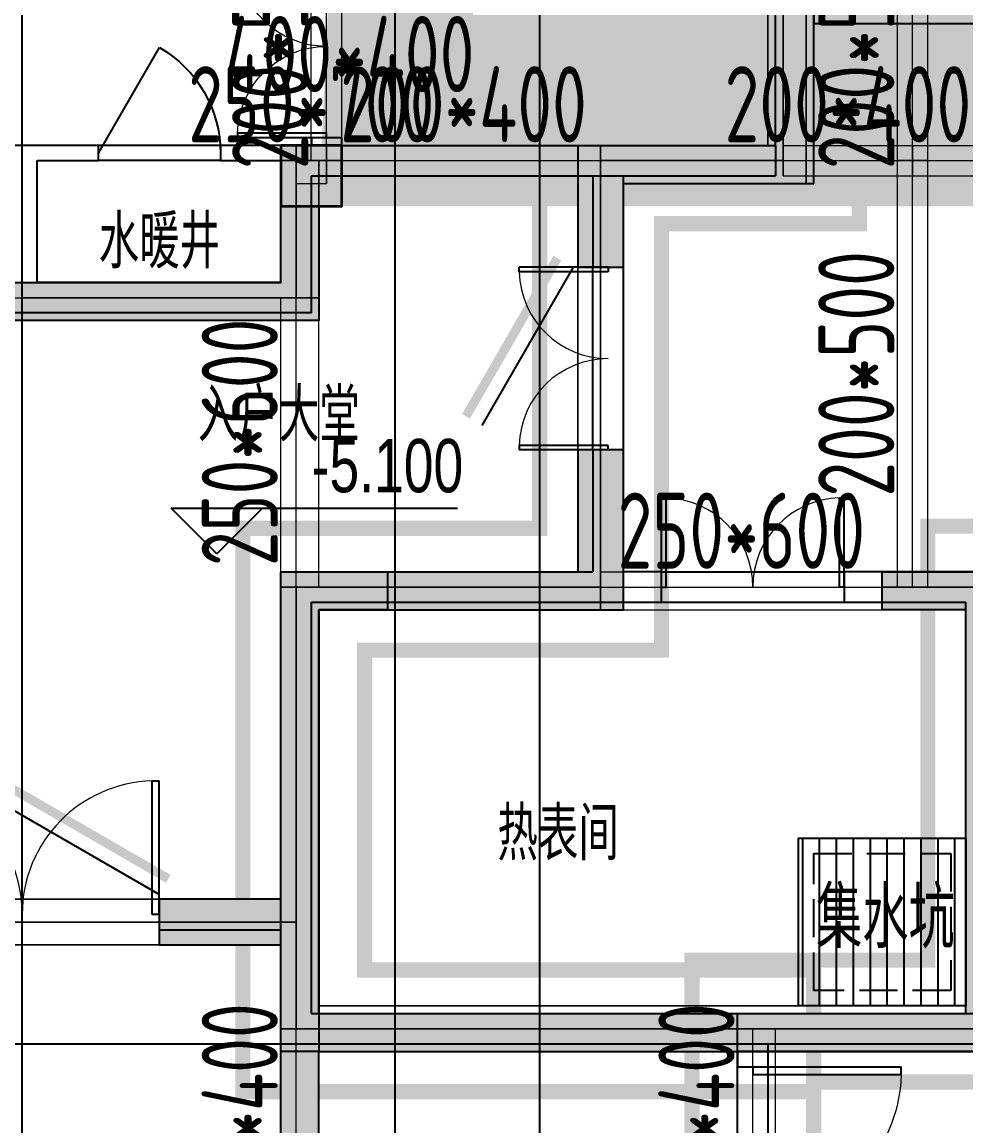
# Model space of a CAD drawing. Extents: x 369444 to 684549, y -549309 to 575337.
# Drawn here: x 495474 to 501675, y 454718 to 461967 of the extents above; entities that cross this region are included whole.
import ezdxf

# ---------------------------------------------------------------- set-up
doc = ezdxf.new("R2010")
doc.units = 0
doc.header["$LTSCALE"] = 1000
doc.header["$MEASUREMENT"] = 0
doc.linetypes.add('__DASH', pattern=[0.35, 0.25, -0.1])
doc.linetypes.add('DASH', pattern=[0.35, 0.25, -0.1])
for name, color, linetype, lineweight, true_color in [('-1-0-1', 7, 'Continuous', 0, 0xc0c0c0), ('-1-1-2', 7, 'Continuous', 0, 0xc0c0c0), ('-2-0-1', 1, 'Continuous', 0, 0xff0000), ('-2-1-2', 9, 'Continuous', 0, 0x808080), ('1-6-1', 7, 'Continuous', 0, 0x55ff55), ('1-6-2', 7, 'Continuous', 0, 0x55ff55), ('11-6-1', 2, 'Continuous', 0, 0xffff00), ('11-6-2', 2, 'Continuous', 0, 0xffff00), ('11-6-5', 2, 'Continuous', 0, 0xffff00), ('12-6-1', 4, 'Continuous', 0, 0x00ffff), ('12-6-2', 4, 'Continuous', 0, 0x00ffff), ('12-6-5', 4, 'Continuous', 0, 0x00ffff)]:
    doc.layers.add(name, color=color, linetype=linetype, lineweight=lineweight, true_color=true_color)
for name, color, linetype in [('A-WALL-HATCH', 8, 'Continuous'), ('COLUMN', 9, 'Continuous'), ('DIM_ELEV', 3, 'Continuous'), ('DOTE', 1, 'Continuous'), ('PUB_HATCH', 8, 'Continuous'), ('WALL', 9, 'Continuous'), ('WINDOW', 4, 'Continuous'), ('填充', 8, 'Continuous'), ('房间名称', 72, 'Continuous'), ('砼墙', 151, 'Continuous'), ('防火分区线', 7, 'Continuous'), ('集水坑图层', 125, 'Continuous')]:
    doc.layers.add(name, color=color, linetype=linetype)
doc.layers.add('柱', color=2, linetype='Continuous', lineweight=35)
doc.styles.add('_HNSJY', font='HNSJY-07.shx', dxfattribs={"width": 0.75, "bigfont": 'HNSJY-HZ.shx'})
doc.styles.add('HNSJY', font='hnsjy-07.shx', dxfattribs={"width": 0.8, "bigfont": 'hnsjy-hz.shx'})
doc.styles.add('yjkcad', font='yjkeng.shx', dxfattribs={"width": 0.7, "height": 250, "bigfont": 'yjkchn.shx'})

# ---------------------------------------------------------------- blocks, each defined once
blk = doc.blocks.new('$DorLib2D$00000002')
for p, q in [((-0.5, 0), (-0.5, 0.4875)), ((-0.475, 0.4875), (-0.5, 0.4875)), ((-0.475, 0), (-0.475, 0.4875)), ((0.475, 0), (0.475, 0.4875)), ((0.475, 0.4875), (0.5, 0.4875)), ((0.5, 0), (0.5, 0.4875)), ((-0.5, 0), (-0.475, 0)), ((0.5, 0), (0.475, 0))]:
    blk.add_line(p, q)
at = {"lineweight": 13}
for centre, start, end in [((-0.4875, 0), 0, 88.5307), ((0.4875, 0), 91.4693, 180)]:
    blk.add_arc(centre, 0.4875, start, end, dxfattribs=at)
blk = doc.blocks.new('$DORLIB2D$00000228')
at = {"color": 0, "lineweight": -2}
blk.add_line((0.5, 0), (0, 0.866), dxfattribs=at)
blk.add_arc((0.5, 0), 1, 120, 180, dxfattribs=at)
blk = doc.blocks.new('$DorLib2D$00000001')
for p, q in [((0.45, 0.975), (0.5, 0.975)), ((0.45, 0), (0.45, 0.975)), ((0.5, 0), (0.5, 0.975)), ((0.5, 0), (0.45, 0))]:
    blk.add_line(p, q)
at = {"lineweight": 13}
blk.add_arc((0.475, 0), 0.975, 91.46928, 180, dxfattribs=at)
blk = doc.blocks.new('$DorLib2D$00000193')
at = {"color": 0}
blk.add_line((-0.5, 0.1), (0.366, 0.6), dxfattribs=at)
at = {"color": 0, "const_width": 0.0333}
blk.add_lwpolyline([(-0.5333, 0.1577), (0.3327, 0.6577)], dxfattribs=at)
blk = doc.blocks.new('$DorLib2D$00000191')
at = {"layer": 'WINDOW', "color": 0}
blk.add_line((-0.5, 0.15), (0.366, 0.65), dxfattribs=at)
at = {"layer": 'WINDOW', "color": 0, "const_width": 0.05}
blk.add_lwpolyline([(-0.55, 0.2366), (0.316, 0.7366)], dxfattribs=at)

msp = doc.modelspace()

# ---------------------------------------------------------------- hatches: boundary and pattern name
at = {"layer": 'A-WALL-HATCH'}
msp.add_hatch(color=256, dxfattribs=at).paths.add_polyline_path([(497574.7, 460756.5), (497574.7, 461156.5), (497174.7, 461156.5), (497174.7, 460756.5)])
at = {"layer": 'PUB_HATCH'}
for points in [[(500424.6, 461157), (500674.6, 460907), (500674.6, 465757), (500424.6, 465757)], [(499124.6, 461157), (499424.6, 460907), (500674.6, 460907), (500424.6, 461157)], [(499124.6, 461157), (499124.6, 460357), (499424.6, 460357), (499424.6, 460907)], [(499424.6, 458107), (499424.6, 459157), (499124.6, 459157), (499124.6, 458357)], [(497174.6, 458357), (497424.6, 458107), (499424.6, 458107), (499124.6, 458357)], [(497257.9, 456057), (497424.6, 456057), (497424.6, 458107), (497174.6, 458357), (497174.6, 456207)], [(497174.6, 456207), (496375.1, 456207), (496375.1, 455907), (497174.6, 455907), (497257.9, 456057)], [(497341.3, 455323.6), (497424.6, 455457), (497424.6, 456057), (497257.9, 456057), (497174.6, 455907), (497174.6, 455307)], [(497341.3, 455323.6), (497424.6, 455207), (501924.6, 455207), (501924.6, 455457), (497424.6, 455457)], [(497174.6, 450607), (497424.6, 450857), (497424.6, 455207), (497341.3, 455323.6), (497174.6, 455307)]]:
    msp.add_hatch(color=256, dxfattribs=at).paths.add_polyline_path(points)
at = {"layer": 'WINDOW'}
h = msp.add_hatch(dxfattribs=at)
h.set_pattern_fill('ANSI31', color=8, scale=70, angle=45)
h.set_pattern_definition([(90, (182229.14, -153823.47), (-111.125, 2e-14), [])])
h.paths.add_polyline_path([(500574.5, 455507), (501674.5, 455507), (501674.5, 456607), (500574.5, 456607)])
at = {"layer": '填充'}
h = msp.add_hatch(color=8, dxfattribs=at)
h.dxf.hatch_style = 1
h.paths.add_polyline_path([(507274.5, 462457), (507274.5, 462957), (506774.5, 462957), (506774.5, 462457)], flags=17)
h.paths.add_polyline_path([(500674.5, 462457), (500674.5, 462957), (500174.5, 462957), (500174.5, 462457)], flags=17)
h.paths.add_polyline_path([(497874.5, 462457), (497874.5, 462957), (497374.5, 462957), (497374.5, 462457)], flags=17)
h.paths.add_polyline_path([(510074.5, 462457), (510074.5, 462957), (509524.5, 462957), (509524.5, 462457)], flags=17)
h.paths.add_polyline_path([(509524.5, 460757), (509774.5, 460757), (509774.5, 461157), (509374.5, 461157), (509374.5, 460757)], flags=17)
h.paths.add_polyline_path([(497424.5, 460757), (497574.5, 460757), (497574.5, 461157), (497174.5, 461157), (497174.5, 460757)], flags=17)
h.paths.add_polyline_path([(512274.5, 467357), (510074.5, 467357), (510074.5, 465157), (510624.5, 465157), (510624.5, 464957), (509824.5, 464957), (509824.5, 467607), (512474.5, 467607), (512474.5, 464957), (511724.5, 464957), (511724.5, 465157), (512274.5, 465157)])
h.paths.add_polyline_path([(501674.5, 458107), (501124.5, 458107), (501124.5, 458357), (501674.5, 458357), (502074.5, 458357), (502074.5, 458107), (501924.5, 458107), (501924.5, 455207), (500174.5, 455207), (500174.5, 455457), (501674.5, 455457)])
h.paths.add_polyline_path([(514974.5, 467357), (514324.5, 467357), (514324.5, 467607), (515224.5, 467607), (515224.5, 465807), (514974.5, 465807)])
h.paths.add_polyline_path([(492624.5, 467557), (491974.5, 467557), (491974.5, 466007), (491724.5, 466007), (491724.5, 467807), (492624.5, 467807)])
h.paths.add_polyline_path([(507624.5, 450607), (506774.5, 450607), (506074.5, 450607), (506074.5, 450857), (506524.5, 450857), (506524.5, 454057), (506774.5, 454057), (506774.5, 450857), (507624.5, 450857)])
h.paths.add_polyline_path([(500174.5, 450607), (499324.5, 450607), (499324.5, 450857), (500174.5, 450857), (500174.5, 454057), (500424.5, 454057), (500424.5, 450857), (500874.5, 450857), (500874.5, 450607)])
h.paths.add_polyline_path([(505824.5, 458107), (505274.5, 458107), (505274.5, 455457), (506774.5, 455457), (506774.5, 455207), (505024.5, 455207), (505024.5, 458107), (504874.5, 458107), (504874.5, 458357), (505274.5, 458357), (505824.5, 458357)])
h.paths.add_polyline_path([(521349.5, 458907), (520874.5, 458907), (520874.5, 457157), (520624.5, 457157), (520624.5, 458907), (520524.5, 458907), (520524.5, 459157), (520874.5, 459157), (521349.5, 459157)])
h.paths.add_polyline_path([(517574.5, 450607), (517274.5, 450607), (516874.5, 450607), (516874.5, 450857), (517024.5, 450857), (517024.5, 454457), (517274.5, 454457), (517274.5, 450857), (517574.5, 450857)])
h.paths.add_polyline_path([(514174.5, 450607), (513149.5, 450607), (512374.5, 450607), (512374.5, 450857), (513124.5, 450857), (513124.5, 454557), (513424.5, 454557), (513424.5, 450857), (514174.5, 450857)])
h.paths.add_polyline_path([(489924.5, 456557), (489924.5, 455757), (487824.5, 455757), (487824.5, 456007), (489674.5, 456007), (489674.5, 456557)])
h.paths.add_polyline_path([(497624.5, 465157), (496874.5, 465157), (496874.5, 467557), (494674.5, 467557), (494674.5, 465357), (495224.5, 465357), (495224.5, 465157), (494474.5, 465157), (494474.5, 467807), (497124.5, 467807), (497124.5, 465407), (497624.5, 465407)])
h.paths.add_polyline_path([(509524.5, 458107), (509074.5, 458107), (509074.5, 458357), (509774.5, 458357), (509774.5, 455207), (509524.5, 455207)])
h.paths.add_polyline_path([(497874.5, 458107), (497424.5, 458107), (497424.5, 455207), (497174.5, 455207), (497174.5, 458357), (497874.5, 458357)])
h.paths.add_polyline_path([(489674.5, 450607), (489374.5, 450607), (489374.5, 450857), (489674.5, 450857), (489674.5, 454457), (489924.5, 454457), (489924.5, 450857), (490074.5, 450857), (490074.5, 450607)])
h.paths.add_polyline_path([(486074.5, 458907), (485589.5, 458907), (485589.5, 459157), (486074.5, 459157), (486424.5, 459157), (486424.5, 458907), (486324.5, 458907), (486324.5, 457157), (486074.5, 457157)])
h.paths.add_polyline_path([(523874.5, 449607), (523324.5, 449607), (523324.5, 449857), (523574.5, 449857), (523574.5, 454307), (523874.5, 454307)])
h.paths.add_polyline_path([(483624.5, 449607), (483074.5, 449607), (483074.5, 454307), (483374.5, 454307), (483374.5, 449857), (483624.5, 449857)])
h.paths.add_polyline_path([(515374.5, 458907), (514974.5, 458907), (514974.5, 462457), (514574.5, 462457), (514574.5, 462657), (515224.5, 462657), (515224.5, 459157), (515374.5, 459157)])
h.paths.add_polyline_path([(491974.5, 458907), (491574.5, 458907), (491574.5, 459157), (491724.5, 459157), (491724.5, 462657), (492424.5, 462657), (492424.5, 462457), (491974.5, 462457)])
h.paths.add_polyline_path([(520074.5, 450607), (519374.5, 450607), (519374.5, 450857), (520074.5, 450857), (520074.5, 453757), (520324.5, 453757), (520324.5, 450857), (520324.5, 449857), (520924.5, 449857), (520924.5, 449607), (520074.5, 449607)])
h.paths.add_polyline_path([(493824.5, 460257), (493824.5, 456757), (493524.5, 456757), (493524.5, 460257)])
h.paths.add_polyline_path([(487574.5, 450607), (486874.5, 450607), (486874.5, 449607), (486024.5, 449607), (486024.5, 449857), (486624.5, 449857), (486624.5, 450857), (486624.5, 453757), (486874.5, 453757), (486874.5, 450857), (487574.5, 450857)])
h.paths.add_polyline_path([(513424.5, 460257), (513424.5, 456757), (513124.5, 456757), (513124.5, 460257)])
h.paths.add_polyline_path([(509774.5, 450607), (509424.5, 450607), (509424.5, 450857), (509524.5, 450857), (509524.5, 454057), (509774.5, 454057), (509774.5, 450857), (509974.5, 450857), (509974.5, 450607)])
h.paths.add_polyline_path([(497524.5, 450607), (497174.5, 450607), (496974.5, 450607), (496974.5, 450857), (497174.5, 450857), (497174.5, 454057), (497424.5, 454057), (497424.5, 450857), (497524.5, 450857)])
h.paths.add_polyline_path([(523874.5, 455757), (523174.5, 455757), (523174.5, 456007), (523574.5, 456007), (523574.5, 458907), (523199.5, 458907), (523199.5, 459157), (523874.5, 459157)])
h.paths.add_polyline_path([(483774.5, 455757), (483074.5, 455757), (483074.5, 459157), (483759.5, 459157), (483759.5, 458907), (483374.5, 458907), (483374.5, 456007), (483774.5, 456007)])
h.paths.add_polyline_path([(517024.5, 458907), (516974.5, 458907), (516974.5, 459157), (517274.5, 459157), (517674.5, 459157), (517674.5, 458907), (517274.5, 458907), (517274.5, 458057), (517024.5, 458057)])
h.paths.add_polyline_path([(489974.5, 458907), (489924.5, 458907), (489924.5, 458057), (489674.5, 458057), (489674.5, 458907), (489274.5, 458907), (489274.5, 459157), (489674.5, 459157), (489974.5, 459157)])
h.paths.add_polyline_path([(519124.5, 455757), (517024.5, 455757), (517024.5, 456557), (517274.5, 456557), (517274.5, 456007), (519124.5, 456007)])
edge = h.paths.add_edge_path()
edge.add_line((497374.5, 465157), (497374.5, 465057))
edge.add_line((497374.5, 465057), (497624.5, 465057))
edge.add_line((497624.5, 465057), (497624.5, 465157))
edge.add_line((497424.5, 460757), (497424.5, 460007))
edge.add_line((497424.5, 460007), (495374.5, 460007))
edge.add_line((495374.5, 460007), (495374.5, 460257))
edge.add_line((495374.5, 460257), (497174.5, 460257))
edge.add_line((497174.5, 460257), (497174.5, 460757))
edge.add_line((509774.5, 460757), (509774.5, 460257))
edge.add_line((509774.5, 460257), (511574.5, 460257))
edge.add_line((511574.5, 460257), (511574.5, 460007))
edge.add_line((511574.5, 460007), (509524.5, 460007))
edge.add_line((509524.5, 460007), (509524.5, 460757))
h = msp.add_hatch(color=256, dxfattribs=at)
h.dxf.hatch_style = 1
h.paths.add_polyline_path([(497424.5, 460757), (497174.5, 460757), (497174.5, 460257), (495374.5, 460257), (495374.5, 460007), (497424.5, 460007)])

# ---------------------------------------------------------------- linework, layer by layer
at = {"layer": '-1-0-1', "color": 0}
for p in [(497274.3, 461056.9, -3600), (497474.3, 461056.9, -3600), (499274.3, 461056.9, -3600), (500474.3, 461056.9, -3600), (501324.3, 461056.9, -3600), (495474.3, 460156.9, -3600), (497274.3, 460156.9, -3600), (499274.3, 459157.2, -3600), (497274.3, 458256.9, -3600), (497874.3, 458256.9, -3600), (499274.3, 458256.9, -3600), (501124.3, 458256.9, -3600), (501324.3, 458256.9, -3600), (497274.3, 456057.2, -3600), (497274.3, 455356.9, -3600), (500274.3, 455356.9, -3600)]:
    msp.add_point(p, dxfattribs=at)
at = {"layer": '-1-1-2', "color": 0}
for p, q in [((497274.3, 461056.9, -3600), (497274.3, 461056.9)), ((497474.3, 461056.9, -3600), (497474.3, 461056.9)), ((499274.3, 461056.9, -3600), (499274.3, 461056.9)), ((500474.3, 461056.9, -3600), (500474.3, 461056.9)), ((501324.3, 461056.9, -3600), (501324.3, 461056.9)), ((495474.3, 460156.9, -3600), (495474.3, 460156.9)), ((497274.3, 460156.9, -3600), (497274.3, 460156.9)), ((499274.3, 459157.2, -3600), (499274.3, 459157.2)), ((497274.3, 458256.9, -3600), (497274.3, 458256.9)), ((497874.3, 458256.9, -3600), (497874.3, 458256.9)), ((499274.3, 458256.9, -3600), (499274.3, 458256.9)), ((501124.3, 458256.9, -3600), (501124.3, 458256.9)), ((501324.3, 458256.9, -3600), (501324.3, 458256.9)), ((497274.3, 456057.2, -3600), (497274.3, 456057.2)), ((497274.3, 455356.9, -3600), (497274.3, 455356.9)), ((500274.3, 455356.9, -3600), (500274.3, 455356.9))]:
    msp.add_line(p, q, dxfattribs=at)
at = {"layer": '-2-0-1', "color": 0}
for p, q in [((497474.3, 461056.9, -3600), (497474.3, 462556.9, -3600)), ((500474.3, 461056.9, -3600), (500474.3, 462556.9, -3600)), ((501324.3, 461056.9, -3600), (501324.3, 462556.9, -3600)), ((497274.3, 461056.9, -3600), (497474.3, 461056.9, -3600)), ((497274.3, 460156.9, -3600), (497274.3, 461056.9, -3600)), ((497474.3, 461056.9, -3600), (499274.3, 461056.9, -3600)), ((499274.3, 459157.2, -3600), (499274.3, 461056.9, -3600)), ((499274.3, 461056.9, -3600), (500474.3, 461056.9, -3600)), ((500474.3, 461056.9, -3600), (501324.3, 461056.9, -3600)), ((501324.3, 458256.9, -3600), (501324.3, 461056.9, -3600)), ((501324.3, 461056.9, -3600), (505324.3, 461056.9, -3600)), ((493674.3, 460156.9, -3600), (495474.3, 460156.9, -3600)), ((495474.3, 460156.9, -3600), (497274.3, 460156.9, -3600)), ((497274.3, 458256.9, -3600), (497274.3, 460156.9, -3600)), ((499274.3, 458256.9, -3600), (499274.3, 459157.2, -3600)), ((497274.3, 456057.2, -3600), (497274.3, 458256.9, -3600)), ((497274.3, 458256.9, -3600), (497874.3, 458256.9, -3600)), ((497874.3, 458256.9, -3600), (499274.3, 458256.9, -3600)), ((499274.3, 458256.9, -3600), (501124.3, 458256.9, -3600)), ((501124.3, 458256.9, -3600), (501324.3, 458256.9, -3600)), ((501324.3, 458256.9, -3600), (501774.3, 458256.9, -3600)), ((493674.3, 456057.2, -3600), (497274.3, 456057.2, -3600)), ((497274.3, 455356.9, -3600), (497274.3, 456057.2, -3600)), ((497274.3, 455356.9, -3600), (500274.3, 455356.9, -3600)), ((497274.3, 454056.9, -3600), (497274.3, 455356.9, -3600)), ((500274.3, 455356.9, -3600), (501774.3, 455356.9, -3600)), ((500274.3, 454056.9, -3600), (500274.3, 455356.9, -3600))]:
    msp.add_line(p, q, dxfattribs=at)
at = {"layer": '-2-1-2', "color": 0}
for p, q in [((497474.3, 461056.9), (497474.3, 462556.9)), ((500474.3, 461056.9), (500474.3, 462556.9)), ((501324.3, 461056.9), (501324.3, 462556.9)), ((497274.3, 461056.9), (497474.3, 461056.9)), ((497274.3, 460156.9), (497274.3, 461056.9)), ((497474.3, 461056.9), (499274.3, 461056.9)), ((499274.3, 459157.2), (499274.3, 461056.9)), ((499274.3, 461056.9), (500474.3, 461056.9)), ((500474.3, 461056.9), (501324.3, 461056.9)), ((501324.3, 458256.9), (501324.3, 461056.9)), ((501324.3, 461056.9), (505324.3, 461056.9)), ((493674.3, 460156.9), (495474.3, 460156.9)), ((495474.3, 460156.9), (497274.3, 460156.9)), ((497274.3, 458256.9), (497274.3, 460156.9)), ((499274.3, 458256.9), (499274.3, 459157.2)), ((497274.3, 456057.2), (497274.3, 458256.9)), ((497274.3, 458256.9), (497874.3, 458256.9)), ((497874.3, 458256.9), (499274.3, 458256.9)), ((499274.3, 458256.9), (501124.3, 458256.9)), ((501124.3, 458256.9), (501324.3, 458256.9)), ((501324.3, 458256.9), (501774.3, 458256.9)), ((493674.3, 456057.2), (497274.3, 456057.2)), ((497274.3, 455356.9), (497274.3, 456057.2)), ((497274.3, 455356.9), (500274.3, 455356.9)), ((497274.3, 454056.9), (497274.3, 455356.9)), ((500274.3, 455356.9), (501774.3, 455356.9)), ((500274.3, 454056.9), (500274.3, 455356.9))]:
    msp.add_line(p, q, dxfattribs=at)
at = {"layer": '1-6-1', "color": 0}
for p, q in [((500374.3, 462556.9, -3600), (500374.3, 461156.9, -3600)), ((500374.3, 461156.9), (500374.3, 462556.9)), ((500624.3, 462556.9), (500624.3, 460906.9)), ((500624.3, 460906.9, -3600), (500624.3, 462556.9, -3600)), ((499124.3, 461156.9, -3600), (499124.3, 461156.9)), ((500374.3, 461156.9, -3600), (499124.3, 461156.9, -3600)), ((499124.3, 461156.9), (500374.3, 461156.9)), ((499124.3, 461156.9, -3600), (499124.3, 459157.2, -3600)), ((499124.3, 461156.9), (499124.3, 461156.9, -3600)), ((499124.3, 459157.2), (499124.3, 461156.9)), ((500374.3, 461156.9, -3600), (500374.3, 461156.9)), ((500374.3, 461156.9), (500374.3, 461156.9, -3600)), ((497174.3, 461056.9, -3600), (497174.3, 460256.9, -3600)), ((497174.3, 461056.9), (497174.3, 461056.9, -3600)), ((497174.3, 460256.9), (497174.3, 461056.9)), ((497174.3, 461056.9, -3600), (497174.3, 461056.9)), ((497424.3, 461056.9, -3600), (497174.3, 461056.9, -3600)), ((497174.3, 461056.9), (497424.3, 461056.9)), ((497424.3, 461056.9), (497424.3, 460006.9)), ((497424.3, 461056.9, -3600), (497424.3, 461056.9)), ((497424.3, 460006.9, -3600), (497424.3, 461056.9, -3600)), ((497424.3, 461056.9), (497424.3, 461056.9, -3600)), ((499424.3, 460906.9), (499424.3, 460906.9, -3600)), ((500624.3, 460906.9), (499424.3, 460906.9)), ((499424.3, 460906.9, -3600), (500624.3, 460906.9, -3600)), ((499424.3, 460906.9), (499424.3, 459157.2)), ((499424.3, 460906.9, -3600), (499424.3, 460906.9)), ((499424.3, 459157.2, -3600), (499424.3, 460906.9, -3600)), ((500624.3, 460906.9), (500624.3, 460906.9, -3600)), ((500624.3, 460906.9, -3600), (500624.3, 460906.9)), ((495474.3, 460256.9, -3600), (495474.3, 460256.9)), ((497174.3, 460256.9, -3600), (495474.3, 460256.9, -3600)), ((495474.3, 460256.9), (497174.3, 460256.9)), ((495474.3, 460256.9, -3600), (495474.3, 460006.9, -3600)), ((495474.3, 460256.9), (495474.3, 460256.9, -3600)), ((495474.3, 460006.9), (495474.3, 460256.9)), ((497174.3, 460256.9), (497174.3, 460256.9, -3600)), ((497174.3, 460256.9, -3600), (497174.3, 460256.9)), ((495474.3, 460006.9), (495474.3, 460006.9, -3600)), ((497424.3, 460006.9), (495474.3, 460006.9)), ((495474.3, 460006.9, -3600), (497424.3, 460006.9, -3600)), ((495474.3, 460006.9, -3600), (495474.3, 460006.9)), ((497424.3, 460006.9, -3600), (497424.3, 460006.9)), ((497424.3, 460006.9), (497424.3, 460006.9, -3600)), ((499124.3, 459157.2, -3600), (499124.3, 458356.9, -3600)), ((499124.3, 459157.2), (499124.3, 459157.2, -3600)), ((499124.3, 458356.9), (499124.3, 459157.2)), ((499124.3, 459157.2, -3600), (499124.3, 459157.2)), ((499424.3, 459157.2), (499424.3, 458106.9)), ((499424.3, 459157.2, -3600), (499424.3, 459157.2)), ((499424.3, 458106.9, -3600), (499424.3, 459157.2, -3600)), ((499424.3, 459157.2), (499424.3, 459157.2, -3600)), ((497174.3, 458356.9, -3600), (497174.3, 456207.2, -3600)), ((497174.3, 458356.9), (497174.3, 458356.9, -3600)), ((497174.3, 456207.2), (497174.3, 458356.9)), ((497174.3, 458356.9, -3600), (497174.3, 458356.9)), ((497874.3, 458356.9, -3600), (497174.3, 458356.9, -3600)), ((497174.3, 458356.9), (497874.3, 458356.9)), ((497874.3, 458356.9, -3600), (497874.3, 458356.9)), ((499124.3, 458356.9, -3600), (497874.3, 458356.9, -3600)), ((497874.3, 458356.9), (499124.3, 458356.9)), ((497874.3, 458356.9), (497874.3, 458356.9, -3600)), ((499124.3, 458356.9), (499124.3, 458356.9, -3600)), ((499124.3, 458356.9, -3600), (499124.3, 458356.9)), ((501124.3, 458356.9, -3600), (501124.3, 458356.9)), ((501324.3, 458356.9, -3600), (501124.3, 458356.9, -3600)), ((501124.3, 458356.9), (501324.3, 458356.9)), ((501124.3, 458356.9, -3600), (501124.3, 458106.9, -3600)), ((501124.3, 458356.9), (501124.3, 458356.9, -3600)), ((501124.3, 458106.9), (501124.3, 458356.9)), ((501324.3, 458356.9, -3600), (501324.3, 458356.9)), ((501774.3, 458356.9, -3600), (501324.3, 458356.9, -3600)), ((501324.3, 458356.9), (501774.3, 458356.9)), ((501324.3, 458356.9), (501324.3, 458356.9, -3600)), ((497424.3, 458106.9), (497424.3, 456057.2)), ((497424.3, 458106.9, -3600), (497424.3, 458106.9)), ((497424.3, 456057.2, -3600), (497424.3, 458106.9, -3600)), ((497424.3, 458106.9), (497424.3, 458106.9, -3600)), ((497874.3, 458106.9), (497424.3, 458106.9)), ((497424.3, 458106.9, -3600), (497874.3, 458106.9, -3600)), ((497874.3, 458106.9), (497874.3, 458106.9, -3600)), ((499424.3, 458106.9), (497874.3, 458106.9)), ((497874.3, 458106.9, -3600), (499424.3, 458106.9, -3600)), ((497874.3, 458106.9, -3600), (497874.3, 458106.9)), ((499424.3, 458106.9, -3600), (499424.3, 458106.9)), ((499424.3, 458106.9), (499424.3, 458106.9, -3600)), ((501124.3, 458106.9), (501124.3, 458106.9, -3600)), ((501324.3, 458106.9), (501124.3, 458106.9)), ((501124.3, 458106.9, -3600), (501324.3, 458106.9, -3600)), ((501124.3, 458106.9, -3600), (501124.3, 458106.9)), ((501324.3, 458106.9), (501324.3, 458106.9, -3600)), ((501674.3, 458106.9), (501324.3, 458106.9)), ((501324.3, 458106.9, -3600), (501674.3, 458106.9, -3600)), ((501324.3, 458106.9, -3600), (501324.3, 458106.9)), ((501674.3, 458106.9, -3600), (501674.3, 458106.9)), ((501674.3, 458106.9, -3600), (501674.3, 457306.9, -3600)), ((501674.3, 458106.9), (501674.3, 458106.9, -3600)), ((501674.3, 457306.9), (501674.3, 458106.9)), ((501674.3, 457306.9, -3600), (501674.3, 455782.3, -3600)), ((501674.3, 457306.9), (501674.3, 457306.9, -3600)), ((501674.3, 455782.3), (501674.3, 457306.9)), ((501674.3, 457306.9, -3600), (501674.3, 457306.9)), ((497174.3, 456207.2, -3600), (493524.3, 456207.2, -3600)), ((493524.3, 456207.2), (497174.3, 456207.2)), ((497174.3, 456207.2), (497174.3, 456207.2, -3600)), ((497174.3, 456207.2, -3600), (497174.3, 456207.2)), ((497424.3, 456057.2), (497424.3, 456057.2, -3600)), ((497424.3, 456057.2), (497424.3, 455506.9)), ((497424.3, 456057.2, -3600), (497424.3, 456057.2)), ((497424.3, 455506.9, -3600), (497424.3, 456057.2, -3600)), ((497174.3, 455907.2), (493824.3, 455907.2)), ((493824.3, 455907.2, -3600), (497174.3, 455907.2, -3600)), ((497174.3, 455907.2, -3600), (497174.3, 455907.2)), ((497174.3, 455907.2, -3600), (497174.3, 455256.9, -3600)), ((497174.3, 455907.2), (497174.3, 455907.2, -3600)), ((497174.3, 455256.9), (497174.3, 455907.2)), ((501674.3, 455782.3, -3600), (501674.3, 455782.3)), ((501674.3, 455782.3, -3600), (501674.3, 455506.9, -3600)), ((501674.3, 455782.3), (501674.3, 455782.3, -3600)), ((501674.3, 455506.9), (501674.3, 455782.3)), ((497424.3, 455506.9, -3600), (497424.3, 455506.9)), ((500274.3, 455506.9, -3600), (497424.3, 455506.9, -3600)), ((497424.3, 455506.9), (500274.3, 455506.9)), ((497424.3, 455506.9), (497424.3, 455506.9, -3600)), ((500274.3, 455506.9), (500274.3, 455506.9, -3600)), ((500274.3, 455506.9, -3600), (500274.3, 455506.9)), ((501674.3, 455506.9, -3600), (500274.3, 455506.9, -3600)), ((500274.3, 455506.9), (501674.3, 455506.9)), ((501674.3, 455506.9), (501674.3, 455506.9, -3600)), ((501674.3, 455506.9, -3600), (501674.3, 455506.9)), ((497174.3, 455256.9), (497174.3, 455256.9, -3600)), ((500274.3, 455256.9), (497174.3, 455256.9)), ((497174.3, 455256.9, -3600), (500274.3, 455256.9, -3600)), ((497174.3, 455256.9, -3600), (497174.3, 455256.9)), ((500274.3, 455256.9, -3600), (500274.3, 455256.9)), ((500274.3, 455256.9), (500274.3, 455256.9, -3600)), ((501924.3, 455256.9), (500274.3, 455256.9)), ((500274.3, 455256.9, -3600), (501924.3, 455256.9, -3600))]:
    msp.add_line(p, q, dxfattribs=at)
at = {"layer": '1-6-2', "color": 0}
for p, q in [((500474.3, 462556.9), (500474.3, 461056.9)), ((500474.3, 461056.9, -3600), (500474.3, 462556.9, -3600)), ((497274.3, 461056.9), (497274.3, 460156.9)), ((497274.3, 461056.9, -3600), (497274.3, 461056.9)), ((497274.3, 460156.9, -3600), (497274.3, 461056.9, -3600)), ((499274.3, 461056.9), (499274.3, 461056.9, -3600)), ((500474.3, 461056.9), (499274.3, 461056.9)), ((499274.3, 461056.9, -3600), (500474.3, 461056.9, -3600)), ((499274.3, 461056.9), (499274.3, 459157.2)), ((499274.3, 461056.9, -3600), (499274.3, 461056.9)), ((499274.3, 459157.2, -3600), (499274.3, 461056.9, -3600)), ((500474.3, 461056.9), (500474.3, 461056.9, -3600)), ((500474.3, 461056.9, -3600), (500474.3, 461056.9)), ((495474.3, 460156.9), (495474.3, 460156.9, -3600)), ((497274.3, 460156.9), (495474.3, 460156.9)), ((495474.3, 460156.9, -3600), (497274.3, 460156.9, -3600)), ((497274.3, 460156.9, -3600), (497274.3, 460156.9)), ((497274.3, 460156.9), (497274.3, 460156.9, -3600)), ((499274.3, 459157.2), (499274.3, 458256.9)), ((499274.3, 459157.2, -3600), (499274.3, 459157.2)), ((499274.3, 458256.9, -3600), (499274.3, 459157.2, -3600)), ((499274.3, 459157.2), (499274.3, 459157.2, -3600)), ((497274.3, 458256.9), (497274.3, 456057.2)), ((497274.3, 458256.9, -3600), (497274.3, 458256.9)), ((497274.3, 456057.2, -3600), (497274.3, 458256.9, -3600)), ((497274.3, 458256.9), (497274.3, 458256.9, -3600)), ((497874.3, 458256.9), (497274.3, 458256.9)), ((497274.3, 458256.9, -3600), (497874.3, 458256.9, -3600)), ((497874.3, 458256.9), (497874.3, 458256.9, -3600)), ((499274.3, 458256.9), (497874.3, 458256.9)), ((497874.3, 458256.9, -3600), (499274.3, 458256.9, -3600)), ((497874.3, 458256.9, -3600), (497874.3, 458256.9)), ((499274.3, 458256.9, -3600), (499274.3, 458256.9)), ((499274.3, 458256.9), (499274.3, 458256.9, -3600)), ((501124.3, 458256.9), (501124.3, 458256.9, -3600)), ((501324.3, 458256.9), (501124.3, 458256.9)), ((501124.3, 458256.9, -3600), (501324.3, 458256.9, -3600)), ((501324.3, 458256.9), (501324.3, 458256.9, -3600)), ((501774.3, 458256.9), (501324.3, 458256.9)), ((501324.3, 458256.9, -3600), (501774.3, 458256.9, -3600)), ((501324.3, 458256.9, -3600), (501324.3, 458256.9)), ((497274.3, 456057.2), (493674.3, 456057.2)), ((493674.3, 456057.2, -3600), (497274.3, 456057.2, -3600)), ((497274.3, 456057.2, -3600), (497274.3, 456057.2)), ((497274.3, 456057.2), (497274.3, 456057.2, -3600)), ((497274.3, 456057.2), (497274.3, 455356.9)), ((497274.3, 456057.2, -3600), (497274.3, 456057.2)), ((497274.3, 455356.9, -3600), (497274.3, 456057.2, -3600)), ((497274.3, 455356.9), (497274.3, 455356.9, -3600)), ((500274.3, 455356.9), (497274.3, 455356.9)), ((497274.3, 455356.9, -3600), (500274.3, 455356.9, -3600)), ((497274.3, 455356.9), (497274.3, 455356.9, -3600)), ((500274.3, 455356.9, -3600), (500274.3, 455356.9)), ((500274.3, 455356.9), (500274.3, 455356.9, -3600)), ((501774.3, 455356.9), (500274.3, 455356.9)), ((500274.3, 455356.9, -3600), (501774.3, 455356.9, -3600))]:
    msp.add_line(p, q, dxfattribs=at)
at = {"layer": '11-6-1', "color": 0}
for p, q in [((497174.3, 461156.9), (497174.3, 460756.9)), ((497574.3, 461156.9), (497174.3, 461156.9)), ((497174.3, 461156.9, -3600), (497174.3, 460756.9, -3600)), ((497574.3, 461156.9, -3600), (497174.3, 461156.9, -3600)), ((497174.3, 461156.9, -3600), (497174.3, 461156.9)), ((497574.3, 460756.9), (497574.3, 461156.9)), ((497574.3, 460756.9, -3600), (497574.3, 461156.9, -3600)), ((497574.3, 461156.9, -3600), (497574.3, 461156.9)), ((497174.3, 460756.9), (497574.3, 460756.9)), ((497174.3, 460756.9, -3600), (497574.3, 460756.9, -3600)), ((497174.3, 460756.9, -3600), (497174.3, 460756.9)), ((497574.3, 460756.9, -3600), (497574.3, 460756.9))]:
    msp.add_line(p, q, dxfattribs=at)
at = {"layer": '11-6-2', "color": 0}
msp.add_line((497474.3, 461056.9, -3600), (497474.3, 461056.9), dxfattribs=at)
at = {"layer": '12-6-1', "color": 0}
for p, q in [((497374.3, 461056.9), (497374.3, 462556.9)), ((497374.3, 461056.9, -500), (497374.3, 462556.9, -500)), ((497574.3, 461056.9), (497574.3, 462556.9)), ((497574.3, 461056.9, -500), (497574.3, 462556.9, -500)), ((501224.3, 461056.9), (501224.3, 462556.9)), ((501224.3, 461056.9, -500), (501224.3, 462556.9, -500)), ((501424.3, 461056.9), (501424.3, 462556.9)), ((501424.3, 461056.9, -500), (501424.3, 462556.9, -500)), ((497274.3, 461156.9), (497274.3, 460906.9)), ((497274.3, 461156.9, -700), (497274.3, 461156.9)), ((497274.3, 460906.9, -700), (497274.3, 461156.9, -700)), ((497274.3, 461156.9), (497474.3, 461156.9)), ((497274.3, 461156.9, -700), (497474.3, 461156.9, -700)), ((497474.3, 461156.9), (497474.3, 460956.9)), ((497474.3, 461156.9, -400), (497474.3, 461156.9)), ((497474.3, 460956.9, -400), (497474.3, 461156.9, -400)), ((497474.3, 461156.9), (499274.3, 461156.9)), ((497474.3, 461156.9, -400), (499274.3, 461156.9, -400)), ((497474.3, 461156.9), (497474.3, 460906.9)), ((497474.3, 461156.9, -700), (497474.3, 461156.9)), ((497474.3, 460906.9, -700), (497474.3, 461156.9, -700)), ((499274.3, 461156.9), (499274.3, 460956.9)), ((499274.3, 461156.9, -400), (499274.3, 461156.9)), ((499274.3, 460956.9, -400), (499274.3, 461156.9, -400)), ((500474.3, 461156.9, -5100), (500474.3, 460956.9, -5100)), ((500474.3, 461156.9, -5500), (500474.3, 461156.9, -5100)), ((500474.3, 460956.9, -5500), (500474.3, 461156.9, -5500)), ((500474.3, 461156.9, -5100), (501324.3, 461156.9, -5100)), ((500474.3, 461156.9, -5500), (501324.3, 461156.9, -5500)), ((501324.3, 461156.9, -5100), (501324.3, 460956.9, -5100)), ((501324.3, 461156.9, -5500), (501324.3, 461156.9, -5100)), ((501324.3, 460956.9, -5500), (501324.3, 461156.9, -5500)), ((501324.3, 461156.9), (501324.3, 460956.9)), ((501324.3, 461156.9, -400), (501324.3, 461156.9)), ((501324.3, 460956.9, -400), (501324.3, 461156.9, -400)), ((501324.3, 461156.9), (505324.3, 461156.9)), ((501324.3, 461156.9, -400), (505324.3, 461156.9, -400)), ((497374.3, 461056.9), (497574.3, 461056.9)), ((497374.3, 461056.9, -500), (497374.3, 461056.9)), ((497574.3, 461056.9, -500), (497374.3, 461056.9, -500)), ((497574.3, 461056.9), (497574.3, 461056.9, -500)), ((501224.3, 461056.9), (501424.3, 461056.9)), ((501224.3, 461056.9, -500), (501224.3, 461056.9)), ((501424.3, 461056.9, -500), (501224.3, 461056.9, -500)), ((501224.3, 461056.9), (501424.3, 461056.9)), ((501224.3, 461056.9, -500), (501224.3, 461056.9)), ((501424.3, 461056.9, -500), (501224.3, 461056.9, -500)), ((501224.3, 458256.9), (501224.3, 461056.9)), ((501224.3, 458256.9, -500), (501224.3, 461056.9, -500)), ((501424.3, 461056.9), (501424.3, 461056.9, -500)), ((501424.3, 461056.9), (501424.3, 461056.9, -500)), ((501424.3, 458256.9), (501424.3, 461056.9)), ((501424.3, 458256.9, -500), (501424.3, 461056.9, -500)), ((497474.3, 460956.9), (497474.3, 460956.9, -400)), ((497474.3, 460956.9), (499274.3, 460956.9)), ((497474.3, 460956.9, -400), (499274.3, 460956.9, -400)), ((499274.3, 460956.9), (499274.3, 460956.9, -400)), ((500474.3, 460956.9, -5100), (500474.3, 460956.9, -5500)), ((500474.3, 460956.9, -5100), (501324.3, 460956.9, -5100)), ((500474.3, 460956.9, -5500), (501324.3, 460956.9, -5500)), ((501324.3, 460956.9, -5100), (501324.3, 460956.9, -5500)), ((501324.3, 460956.9), (501324.3, 460956.9, -400)), ((501324.3, 460956.9), (505324.3, 460956.9)), ((501324.3, 460956.9, -400), (505324.3, 460956.9, -400)), ((497274.3, 460906.9), (497274.3, 460906.9, -700)), ((497274.3, 460906.9), (497474.3, 460906.9)), ((497274.3, 460906.9, -700), (497474.3, 460906.9, -700)), ((497474.3, 460906.9), (497474.3, 460906.9, -700)), ((493674.3, 460256.9), (495474.3, 460256.9)), ((493674.3, 460256.9, -400), (495474.3, 460256.9, -400)), ((495474.3, 460256.9), (495474.3, 460006.9)), ((495474.3, 460256.9, -400), (495474.3, 460256.9)), ((495474.3, 460006.9, -400), (495474.3, 460256.9, -400)), ((497174.3, 460156.9), (497424.3, 460156.9)), ((497174.3, 460156.9, -600), (497174.3, 460156.9)), ((497424.3, 460156.9, -600), (497174.3, 460156.9, -600)), ((497174.3, 458256.9), (497174.3, 460156.9)), ((497174.3, 458256.9, -600), (497174.3, 460156.9, -600)), ((497424.3, 460156.9), (497424.3, 460156.9, -600)), ((497424.3, 458256.9), (497424.3, 460156.9)), ((497424.3, 458256.9, -600), (497424.3, 460156.9, -600)), ((493674.3, 460006.9), (495474.3, 460006.9)), ((493674.3, 460006.9, -400), (495474.3, 460006.9, -400)), ((495474.3, 460006.9), (495474.3, 460006.9, -400)), ((499274.3, 458356.9), (499274.3, 458106.9)), ((499274.3, 458356.9, -600), (499274.3, 458356.9)), ((499274.3, 458106.9, -600), (499274.3, 458356.9, -600)), ((499274.3, 458356.9), (501124.3, 458356.9)), ((499274.3, 458356.9, -600), (501124.3, 458356.9, -600)), ((501124.3, 458356.9), (501124.3, 458106.9)), ((501124.3, 458356.9, -600), (501124.3, 458356.9)), ((501124.3, 458106.9, -600), (501124.3, 458356.9, -600)), ((497174.3, 458256.9), (497424.3, 458256.9)), ((497174.3, 458256.9, -600), (497174.3, 458256.9)), ((497424.3, 458256.9, -600), (497174.3, 458256.9, -600)), ((497424.3, 458256.9), (497424.3, 458256.9, -600)), ((501224.3, 458256.9), (501424.3, 458256.9)), ((501224.3, 458256.9, -500), (501224.3, 458256.9)), ((501424.3, 458256.9, -500), (501224.3, 458256.9, -500)), ((501424.3, 458256.9), (501424.3, 458256.9, -500)), ((499274.3, 458106.9), (499274.3, 458106.9, -600)), ((499274.3, 458106.9), (501124.3, 458106.9)), ((499274.3, 458106.9, -600), (501124.3, 458106.9, -600)), ((501124.3, 458106.9), (501124.3, 458106.9, -600)), ((497174.3, 455356.9), (497424.3, 455356.9)), ((497174.3, 455356.9, -400), (497174.3, 455356.9)), ((497424.3, 455356.9, -400), (497174.3, 455356.9, -400)), ((497174.3, 454056.9), (497174.3, 455356.9)), ((497174.3, 454056.9, -400), (497174.3, 455356.9, -400)), ((497424.3, 455356.9), (497424.3, 455356.9, -400)), ((497424.3, 454056.9), (497424.3, 455356.9)), ((497424.3, 454056.9, -400), (497424.3, 455356.9, -400)), ((500174.3, 455356.9), (500424.3, 455356.9)), ((500174.3, 455356.9, -400), (500174.3, 455356.9)), ((500424.3, 455356.9, -400), (500174.3, 455356.9, -400)), ((500174.3, 454056.9), (500174.3, 455356.9)), ((500174.3, 454056.9, -400), (500174.3, 455356.9, -400)), ((500424.3, 455356.9), (500424.3, 455356.9, -400)), ((500424.3, 454056.9), (500424.3, 455356.9)), ((500424.3, 454056.9, -400), (500424.3, 455356.9, -400))]:
    msp.add_line(p, q, dxfattribs=at)
at = {"layer": '12-6-2', "color": 0}
for p, q in [((497474.3, 461056.9), (497474.3, 462556.9)), ((501324.3, 461056.9), (501324.3, 462556.9)), ((497274.3, 461056.9), (497474.3, 461056.9)), ((497474.3, 461056.9), (499274.3, 461056.9)), ((500474.3, 461056.9, -5100), (501324.3, 461056.9, -5100)), ((501324.3, 458256.9), (501324.3, 461056.9)), ((501324.3, 461056.9), (505324.3, 461056.9)), ((493674.3, 460156.9), (495474.3, 460156.9)), ((497274.3, 458256.9), (497274.3, 460156.9)), ((499274.3, 458256.9), (501124.3, 458256.9)), ((497274.3, 454056.9), (497274.3, 455356.9)), ((500274.3, 454056.9), (500274.3, 455356.9))]:
    msp.add_line(p, q, dxfattribs=at)
at = {"layer": 'COLUMN', "color": 8}
for p, q in [((497574.7, 461156.5), (497174.7, 461156.5)), ((497174.7, 461156.5), (497174.7, 460756.5)), ((497574.7, 460756.5), (497574.7, 461156.5)), ((497174.7, 460756.5), (497574.7, 460756.5))]:
    msp.add_line(p, q, dxfattribs=at)
at = {"layer": 'DIM_ELEV'}
for p, q in [((496753.4, 458474.2), (496453.4, 458774.2)), ((496453.4, 458774.2), (498334.4, 458774.2)), ((496753.4, 458474.2), (497053.4, 458774.2))]:
    msp.add_line(p, q, dxfattribs=at)
at = {"layer": 'DOTE', "color": 8}
for p, q in [((495474.5, 261807), (495474.5, 476704.8)), ((497924.5, 59364.2), (497924.5, 476704.8)), ((498874.5, 59364.2), (498874.5, 476704.8))]:
    msp.add_line(p, q, dxfattribs=at)
at = {"layer": 'DOTE', "color": 8, "lineweight": -2}
msp.add_line((377844.4, 455257), (624570.9, 455257), dxfattribs=at)
at = {"layer": 'WALL'}
for p, q in [((500424.6, 461157), (500424.6, 465757)), ((500674.6, 460907), (500674.6, 465757)), ((500674.6, 462157), (500674.6, 461957)), ((500674.6, 461957), (504374.6, 461957)), ((495977.4, 461157), (495374.5, 461157)), ((495977.4, 461057), (495977.4, 461157)), ((497274.5, 461157), (496777.4, 461157)), ((496777.4, 461157), (496777.4, 461057)), ((497274.5, 461157), (497374.5, 461157)), ((497574.5, 461207), (497374.5, 461207)), ((497374.5, 461207), (497374.5, 461157)), ((497574.5, 461157), (497574.5, 461207)), ((497574.5, 461157), (499324.5, 461157)), ((499124.6, 461157), (500424.6, 461157)), ((499124.6, 461157), (499124.6, 460357)), ((499324.5, 461157), (500424.5, 461157)), ((500424.5, 461157), (500424.5, 460957)), ((495574.5, 460257), (495574.5, 461057)), ((495574.5, 461057), (495977.4, 461057)), ((496777.4, 461057), (497174.5, 461057)), ((497174.5, 460257), (497174.5, 461057)), ((497374.5, 460957), (497474.5, 460957)), ((497374.5, 460057), (497374.5, 460957)), ((497474.5, 460957), (499324.5, 460957)), ((499224.5, 460957), (499224.5, 460357)), ((499324.5, 460957), (500424.5, 460957)), ((499424.5, 460357), (499424.5, 460957)), ((499424.6, 460907), (500674.6, 460907)), ((499424.6, 460357), (499424.6, 460907)), ((499124.6, 460357), (499424.6, 460357)), ((499224.5, 460357), (499424.5, 460357)), ((497174.5, 460257), (495574.5, 460257)), ((497374.5, 460057), (495374.5, 460057)), ((499424.6, 459157), (499124.6, 459157)), ((499124.6, 459157), (499124.6, 458357)), ((499424.5, 459157), (499224.5, 459157)), ((499224.5, 459157), (499224.5, 458357)), ((499424.5, 458357), (499424.5, 459157)), ((499424.6, 458107), (499424.6, 459157)), ((497174.5, 458357), (499224.5, 458357)), ((497174.5, 456107), (497174.5, 458357)), ((497174.6, 458357), (499124.6, 458357)), ((497174.6, 456207), (497174.6, 458357)), ((499674.5, 458357), (499424.5, 458357)), ((499674.5, 458157), (499674.5, 458357)), ((501874.5, 458357), (500874.5, 458357)), ((500874.5, 458357), (500874.5, 458157)), ((497374.5, 458157), (499324.5, 458157)), ((497374.5, 456107), (497374.5, 458157)), ((497424.6, 458107), (499424.6, 458107)), ((497424.6, 456057), (497424.6, 458107)), ((499324.5, 458157), (499674.5, 458157)), ((500874.5, 458157), (501674.5, 458157)), ((501674.5, 455457), (501674.5, 458157)), ((497174.5, 456207), (496375, 456207)), ((496375, 456207), (496375, 456007)), ((497174.6, 456207), (496375.1, 456207)), ((496375.1, 456207), (496375.1, 455907)), ((497174.5, 455257), (497174.5, 456107)), ((497374.5, 455457), (497374.5, 456107)), ((496375, 456007), (497174.5, 456007)), ((497424.6, 455457), (497424.6, 456057)), ((496375.1, 455907), (497174.6, 455907)), ((497174.6, 455307), (497174.6, 455907)), ((497374.5, 455457), (500274.5, 455457)), ((497424.6, 455457), (501924.6, 455457)), ((500274.5, 455457), (501674.5, 455457)), ((497174.6, 450607), (497174.6, 455307)), ((497174.5, 455257), (500174.5, 455257)), ((500174.5, 450957), (500174.5, 455257)), ((500374.5, 450957), (500374.5, 455257)), ((500374.5, 455257), (501874.5, 455257)), ((497424.6, 450857), (497424.6, 455207)), ((497424.6, 455207), (501924.6, 455207)), ((500174.6, 455207), (500174.6, 455106.9)), ((500374.6, 455207), (500174.6, 455207)), ((500374.6, 455106.9), (500374.6, 455207)), ((500174.6, 455106.9), (500374.6, 455106.9))]:
    msp.add_line(p, q, dxfattribs=at)
at = {"layer": 'WINDOW'}
for p, q in [((496777.4, 461157, 0), (495977.4, 461157, 0)), ((496777.4, 461057, 0), (495977.4, 461057, 0)), ((499224.5, 459157, 0), (499224.5, 460357, 0)), ((499424.5, 459157, 0), (499424.5, 460357, 0)), ((499674.5, 458357, 0), (500874.5, 458357, 0)), ((499674.5, 458157, 0), (500874.5, 458157, 0))]:
    msp.add_line(p, q, dxfattribs=at)
at = {"layer": '柱', "color": 5, "ltscale": 1}
msp.add_lwpolyline([(497424.5, 460757), (497574.5, 460757), (497574.5, 461157), (497174.5, 461157), (497174.5, 460757)], close=True, dxfattribs=at)
at = {"layer": '砼墙', "color": 8, "ltscale": 1}
msp.add_lwpolyline([(497424.5, 460757), (497424.5, 460007), (495374.5, 460007), (495374.5, 460257), (497174.5, 460257), (497174.5, 460757)], dxfattribs=at)
for points in [[(497874.5, 458107), (497424.5, 458107), (497424.5, 455207), (497174.5, 455207), (497174.5, 458357), (497874.5, 458357)], [(501674.5, 458107), (501124.5, 458107), (501124.5, 458357), (501674.5, 458357), (502074.5, 458357), (502074.5, 458107), (501924.5, 458107), (501924.5, 455207), (500174.5, 455207), (500174.5, 455457), (501674.5, 455457)]]:
    msp.add_lwpolyline(points, close=True, dxfattribs=at)
at = {"layer": '防火分区线', "linetype": '__DASH', "lineweight": -2, "ltscale": 8, "const_width": 100}
for points in [[(505574.5, 458656.7), (501424.5, 458656.7), (501424.5, 455806.7), (499874.5, 455806.7), (499874.5, 455742.6), (497724.6, 455742.7), (497724.6, 457842.7), (499674.6, 457842.7), (499674.6, 460642.8), (500974.6, 460642.8), (500974.6, 468042.7), (491474.5, 468042.8), (491474.5, 458792.7), (490174.6, 458792.7), (490174.6, 459442.7), (482824.6, 459442.7), (482824.6, 445207), (479124.6, 445207), (479124.6, 455957), (478974.5, 455957), (478974.5, 470356.9), (537464.5, 470356.9)], [(510124.5, 455006.7), (504774.6, 455006.9), (504774.5, 457856.7), (502224.5, 457856.7), (502224.5, 455006.7), (500674.5, 455006.7), (500674.5, 454942.6), (496924.6, 454942.7), (496924.6, 458642.7), (498874.6, 458642.7), (498874.6, 461442.8), (500174.6, 461442.8), (500174.6, 467242.7), (492274.5, 467242.8), (492274.5, 457992.7), (489374.6, 457992.7), (489374.6, 458642.7), (483624.6, 458642.7), (483624.6, 444407)]]:
    msp.add_lwpolyline(points, dxfattribs=at)
at = {"layer": '防火分区线', "color": 130, "linetype": 'DASH', "ltscale": 8, "const_width": 100}
for points in [[(499074.5, 406256.7), (499074.5, 450307), (500674.5, 450307), (500674.6, 455742.6), (497724.6, 455742.7), (497724.6, 457842.7), (499674.6, 457842.7), (499674.6, 460642.8), (500974.6, 460642.8), (500974.6, 468042.7), (491474.5, 468042.8), (491474.5, 458792.7), (490174.6, 458792.7), (490174.6, 459442.7), (482824.6, 459442.7), (482824.6, 445207), (478324.6, 445207), (478324.5, 434207)], [(498274.5, 407056.8), (498274.5, 451107), (499874.5, 451107), (499874.6, 454942.6), (496924.6, 454942.7), (496924.6, 458642.7), (498874.6, 458642.7), (498874.6, 461442.8), (500174.6, 461442.8), (500174.6, 467242.7), (492274.5, 467242.8), (492274.5, 457992.7), (489374.6, 457992.7), (489374.6, 458642.7), (483624.6, 458642.7), (483624.6, 444407)]]:
    msp.add_lwpolyline(points, dxfattribs=at)
at = {"layer": '防火分区线', "color": 2, "linetype": 'DASH', "ltscale": 8, "const_width": 100}
for points in [[(505574.5, 458656.7), (501424.5, 458656.7), (501424.5, 455806.7), (499874.5, 455806.7), (499874.5, 451107), (498274.5, 451107), (498274.5, 406256.7)], [(510124.5, 455006.7), (504774.6, 455006.9), (504774.5, 457856.7), (502224.5, 457856.7), (502224.5, 455006.7), (500674.5, 455006.7), (500674.5, 450307), (499074.5, 450307), (499074.5, 407056.7)]]:
    msp.add_lwpolyline(points, dxfattribs=at)
at = {"layer": '防火分区线', "ltscale": 6, "elevation": 187.6}
msp.add_lwpolyline([(502324.6, 455907.1, 0, 0, 0), (501674.5, 455907.2, 100, 100, 0)], format="xyseb", dxfattribs=at)
at = {"layer": '集水坑图层', "elevation": 0}
msp.add_lwpolyline([(501674.5, 455507), (500574.5, 455507), (500574.5, 456607), (501674.5, 456607)], close=True, dxfattribs=at)
at = {"layer": '集水坑图层', "linetype": '__DASH', "elevation": 0}
msp.add_lwpolyline([(501574.5, 455607), (500674.5, 455607), (500674.5, 456507), (501574.5, 456507)], close=True, dxfattribs=at)

# ---------------------------------------------------------------- block references
at = {"layer": 'WINDOW', "yscale": 1200, "rotation": 90}
for name, p, xscale, zscale in [('$DorLib2D$00000002', (497474.5, 461807), -1200, -1200), ('$DorLib2D$00000191', (499274.6, 459757), -1200, -1200), ('$DorLib2D$00000002', (499324.5, 459757), 1200, 1200)]:
    msp.add_blockref(name, p, dxfattribs=dict(at, xscale=xscale, zscale=zscale))
at = {"layer": 'WINDOW'}
for name, p, xscale, yscale, zscale in [('$DORLIB2D$00000228', (496377.4, 461107), -800, 800, 800), ('$DorLib2D$00000002', (500274.5, 458257), 1200, 1200, 1200), ('$DorLib2D$00000002', (495475, 456107), 1800, 1800, 1800)]:
    msp.add_blockref(name, p, dxfattribs=dict(at, xscale=xscale, yscale=yscale, zscale=zscale))
at = {"layer": 'WINDOW', "color": 0, "xscale": -1800, "yscale": 1800, "zscale": 1800}
msp.add_blockref('$DorLib2D$00000193', (495475.1, 456057), dxfattribs=at)
at = {"layer": 'WINDOW', "linetype": 'ByBlock', "xscale": -999.9999999999958, "yscale": 999.9999999999958, "zscale": 1000, "rotation": 269.9999780942694}
msp.add_blockref('$DorLib2D$00000001', (500274.6, 454606.9), dxfattribs=at)

# ---------------------------------------------------------------- texts
at = {"layer": '11-6-5', "color": 0, "insert": (497624.3, 461506.9, -3600), "char_height": 500, "attachment_point": 8, "style": 'yjkcad'}
msp.add_mtext('400*400', dxfattribs=at)
at = {"layer": '12-6-5', "color": 0, "char_height": 500, "attachment_point": 8, "rotation": 90, "style": 'yjkcad'}
for s, insert in [('200*500', (497354.3, 461806.9)), ('200*500', (501204.3, 461806.9)), ('200*500', (501204.3, 459656.9)), ('250*600', (497154.3, 459206.9)), ('250*400', (497154.3, 454706.9)), ('250*400', (500154.3, 454706.9))]:
    msp.add_mtext(s, dxfattribs=dict(at, insert=insert))
at = {"layer": '12-6-5', "color": 0, "char_height": 500, "attachment_point": 8, "style": 'yjkcad'}
for s, insert in [('250*700', (497374.3, 461176.9)), ('200*400', (498374.3, 461176.9)), ('200*400', (500899.3, 461176.9)), ('250*600', (500199.3, 458376.9))]:
    msp.add_mtext(s, dxfattribs=dict(at, insert=insert))
at = {"layer": 'DIM_ELEV', "color": 7, "style": '_HNSJY', "width": 0.75}
msp.add_text('-5.100', height=350, dxfattribs=at).set_placement((497376.9, 458879.2))
at = {"layer": '房间名称', "style": 'HNSJY', "width": 0.8}
for s, p in [('水暖井', (495977.5, 460349.9)), ('入户大堂', (496629.4, 459211.1, 0)), ('热表间 ', (498597, 456462, 0))]:
    msp.add_text(s, height=350, rotation=360, dxfattribs=at).set_placement(p)
msp.add_text('集水坑', height=400, dxfattribs=at).set_placement((500689.5, 455886.3, 0))

doc.saveas('drawing.dxf')
